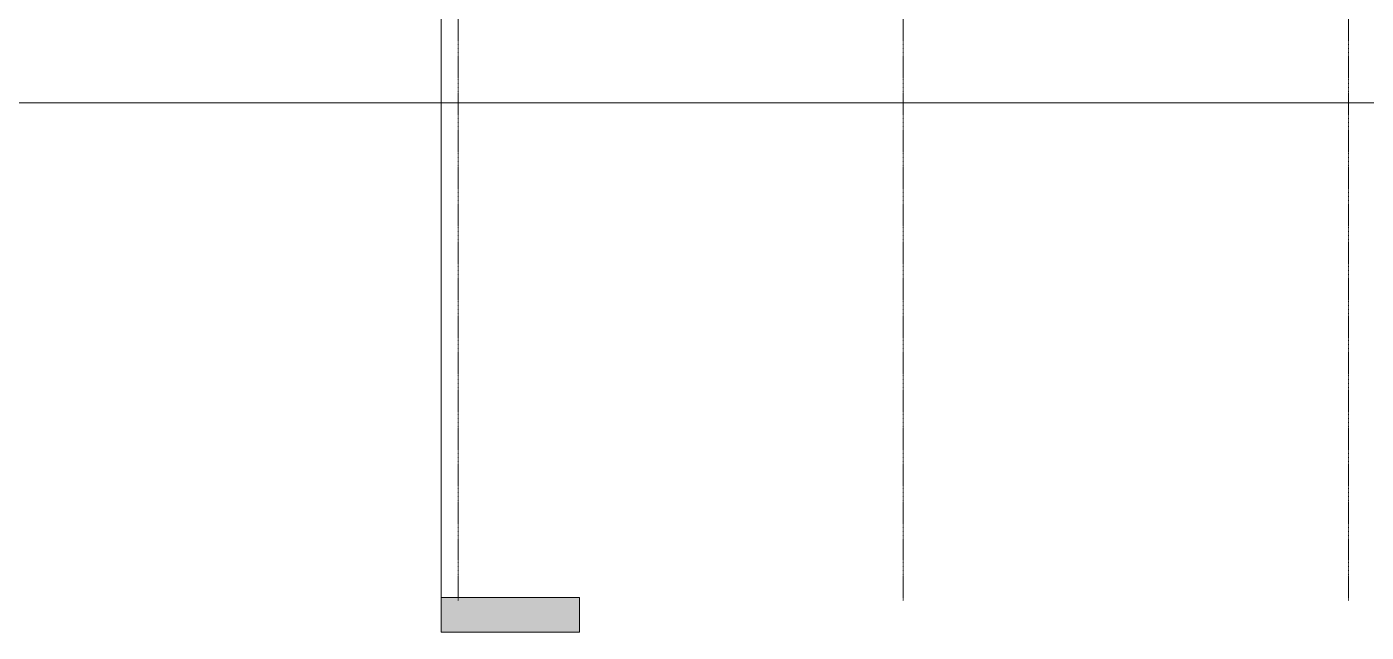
# Model space of a CAD drawing. Header units: inches. Extents: x 21826 to 32862, y -23296 to -20170.
# Drawn here: x 31378 to 32249, y -23296 to -22903 of the extents above; entities that cross this region are included whole.
import ezdxf

# ---------------------------------------------------------------- set-up
doc = ezdxf.new("R2010")
doc.units = ezdxf.units.IN
doc.header["$MEASUREMENT"] = 0
doc.linetypes.add('Grid Line 1_2_', pattern=[0.875, 0.5, -0.125, 0.125, -0.125])
for name, color, linetype, lineweight in [('Conc', 7, 'Continuous', 9), ('G-ANNO-SYMB', 111, 'Continuous', 9), ('S-GRID', 1, 'Continuous', 9)]:
    doc.layers.add(name, color=color, linetype=linetype, lineweight=lineweight)

# ---------------------------------------------------------------- blocks, each defined once
blk = doc.blocks.new('Section - 3_32_ x 3_8_-18514-Roof Low')
at = {"layer": 'G-ANNO-SYMB'}
blk.add_hatch(color=256, dxfattribs=at).paths.add_polyline_path([(0, 0.375), (0, 0), (-0.09375, 0), (-0.09375, 0.375)], flags=0)
for p, q in [((0, 0.375), (-0.09375, 0.375)), ((-0.09375, 0.375), (-0.09375, 0)), ((0, 0), (0, 0.375)), ((-0.09375, 0), (0, 0))]:
    blk.add_line(p, q, dxfattribs=at)

msp = doc.modelspace()

# ---------------------------------------------------------------- linework, layer by layer
at = {"layer": 'Conc'}
msp.add_line((32539.23, -22952.07), (28196.62, -22952.07), dxfattribs=at)
at = {"layer": 'G-ANNO-SYMB'}
msp.add_line((31647.14, -20315.1), (31647.14, -23273.87), dxfattribs=at)
at = {"layer": 'S-GRID', "linetype": 'Grid Line 1_2_'}
for p, q in [((31658.13, -23275.75), (31658.13, -20313.23)), ((31947.63, -23275.75), (31947.63, -20313.23)), ((32237.13, -23275.75), (32237.13, -20313.23))]:
    msp.add_line(p, q, dxfattribs=at)

# ---------------------------------------------------------------- block references
at = {"layer": 'G-ANNO-SYMB', "extrusion": (0, 0, -1), "xscale": 239.9999999999998, "yscale": 239.9999999999998, "zscale": 239.9999999999998, "rotation": 90.00000000000053}
msp.add_blockref('Section - 3_32_ x 3_8_-18514-Roof Low', (-31647.14, -23273.87), dxfattribs=at)

doc.saveas('drawing.dxf')
